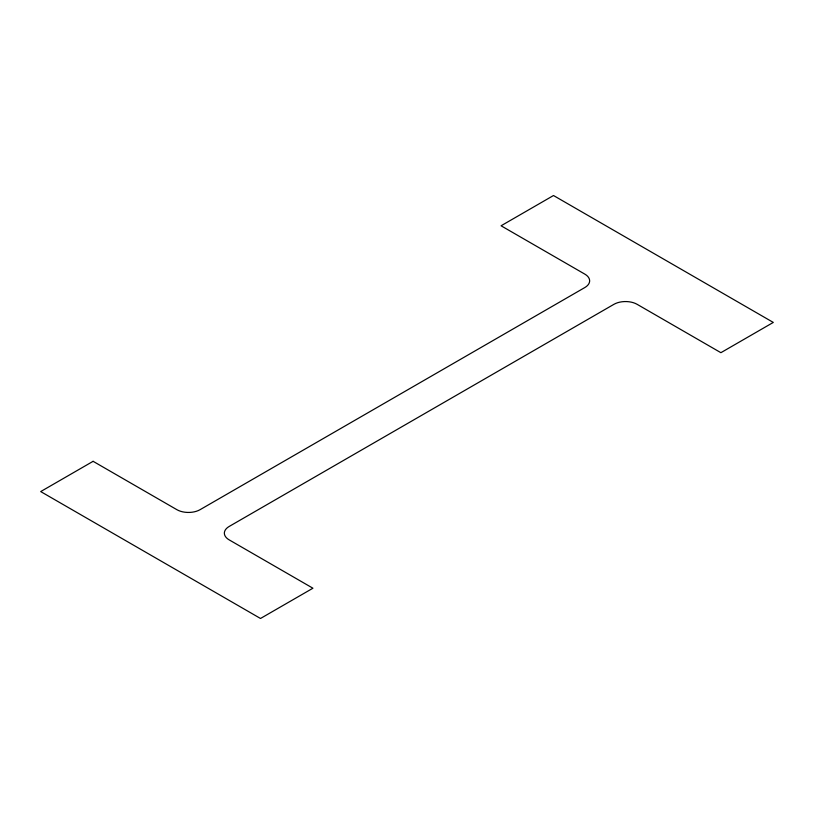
<?xml version="1.0" encoding="UTF-8"?>
<svg xmlns="http://www.w3.org/2000/svg" width="814" height="814" viewBox="0 0 814 814"><rect width="100%" height="100%" fill="white"/><g stroke="black" fill="none" stroke-linecap="round" stroke-linejoin="round"><path stroke-width="1.22" d="M93.111 461.314L40.7 491.575L260.5 618.477L312.922 588.217L229.161 539.865A16.412 9.473 0 0 1 229.161 526.465L613.919 304.324A16.412 9.473 0 0 1 637.128 304.324L720.889 352.686L773.3 322.425L553.5 195.523L501.078 225.783L584.839 274.135A16.412 9.473 0 0 1 584.839 287.535L200.081 509.676A16.412 9.473 0 0 1 176.872 509.676L93.111 461.314"/></g></svg>
